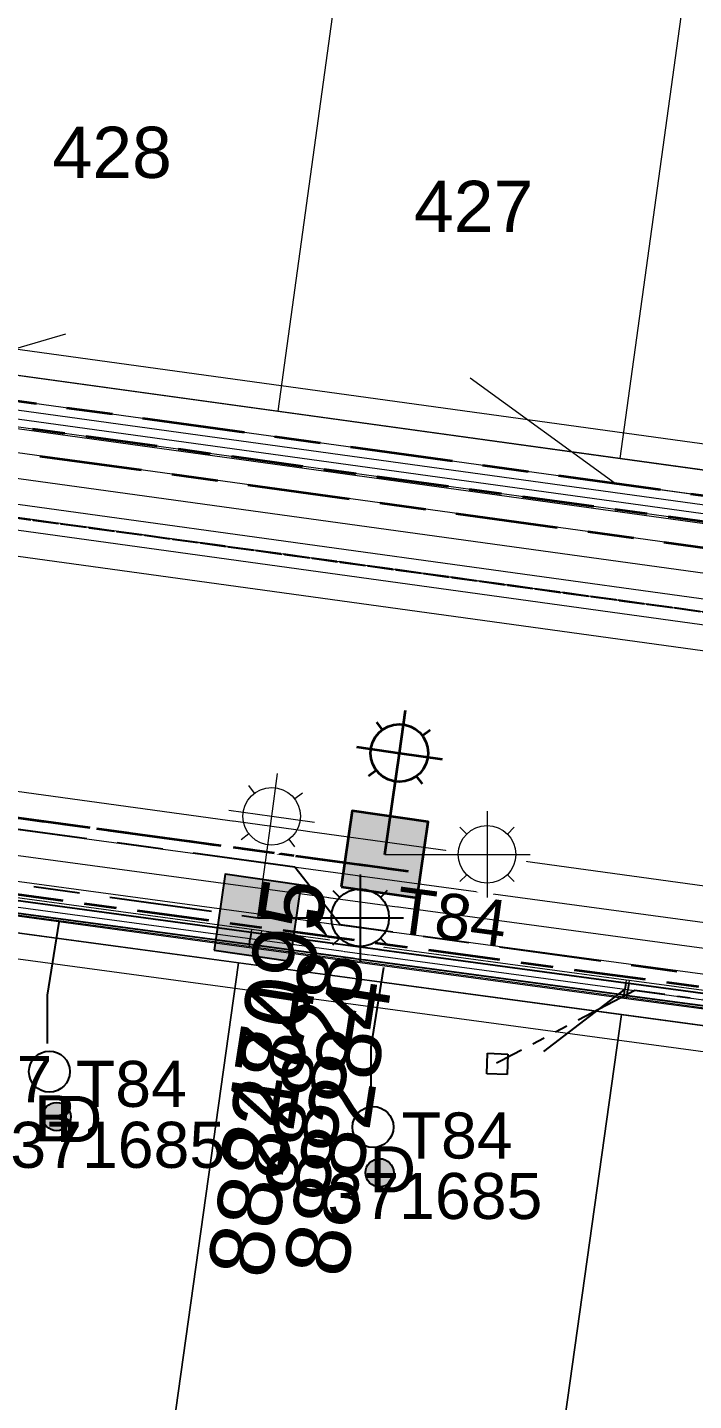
# Model space of a CAD drawing. Header units: metres. Extents: x 0 to 309348, y 0 to 6272736.
# Drawn here: x 308931.8 to 308957.8, y 6271784.6 to 6271838.2 of the extents above; entities that cross this region are included whole.
import ezdxf
from ezdxf.enums import TextEntityAlignment as Align

# ---------------------------------------------------------------- set-up
doc = ezdxf.new("R2010")
doc.units = ezdxf.units.M
for name, pattern in [('Cable Exist OH', [1, 1, 0]), ('Cable Exist UG', [8.2, 4, -1.2, 1.8, -1.2]), ('PHANTOMX2', [5, 2.5, -0.5, 0.5, -0.5, 0.5, -0.5])]:
    doc.linetypes.add(name, pattern=pattern)
doc.layers.get('0').update_dxf_attribs({"color": 6})
for name, color, linetype, lineweight in [('_User Miscellaneous1', 30, 'Continuous', 13), ('_User_HV_Exist', 1, 'Continuous', 35), ('_User_LV_Exist', 5, 'Continuous', 35), ('_User_SL_Exist', 4, 'Continuous', 35), ('Cadastre Developer_SP_NEW', 92, 'Continuous', 15), ('Cadastre Land Parcels_SP_EXT', 118, 'Continuous', 15), ('Cadastre Roads_SP_NEW', 214, 'Continuous', 15), ('Mains_LV_EXT', 163, 'Continuous', 25), ('Mains_LV_SL_EXT', 135, 'Continuous', 25), ('Mains_SL_EXT', 131, 'Continuous', 25)]:
    doc.layers.add(name, color=color, linetype=linetype, lineweight=lineweight)
doc.layers.add('_User Miscellaneous10', color=252, linetype='Continuous', lineweight=13, plot=False, transparency=0.85)
for name, color, linetype in [('Duct_SP_EXT', 30, 'Continuous'), ('Equip_SP_SL_EXT', 7, 'Continuous'), ('Services_SP_EXT', 42, 'PHANTOMX2'), ('SupportsUG_SP_LV_SL_EXT', 7, 'Continuous'), ('Trench_SP_EXT', 7, 'Continuous')]:
    doc.layers.add(name, color=color, linetype=linetype)
doc.styles.add('ARIAL', font='arial.ttf', dxfattribs={"height": 2})
doc.styles.add('COLUMN_LABEL', font='arial.ttf', dxfattribs={"height": 2})
doc.styles.add('iecARIAL', font='arial.ttf', dxfattribs={"height": 2})
doc.styles.add('POLE_LABEL', font='arial.ttf', dxfattribs={"height": 2})
doc.styles.add('SL_LABEL', font='arial.ttf', dxfattribs={"height": 2})
doc.styles.get("Standard").update_dxf_attribs({"font": 'arial.ttf'})
doc.linetypes.add('IE Trench HV', pattern='A,5,-0.2,["/",Standard,S=2,R=0,X=0.5,Y=-1],-2', length=7.2)

# ---------------------------------------------------------------- blocks, each defined once
blk = doc.blocks.new('COLUMN_EXT')
blk.add_hatch(color=256).paths.add_polyline_path([(1.5, -1.5), (1.5, 1.5), (-1.5, 1.5), (-1.5, -1.5)])
blk.add_lwpolyline([(1.5, 1.5), (-1.5, 1.5), (-1.5, -1.5), (1.5, -1.5)], close=True)
at = {"flags": 1}
blk.add_attdef('Z', (-1.813, 2.351), '', height=0.2, rotation=180, dxfattribs=at)
at = {"flags": 9}
for tag, p in [('STREETNAME', (-1.813, 1.6)), ('SUBURB', (-1.813, 1.8)), ('NOTES', (-1.813, 2)), ('LOCATION', (-1.813, 1.4)), ('LEGEND', (-1.813, 1.2)), ('USAGE', (-1.813, 1)), ('COLUMN_TYPE', (-1.813, 0.4)), ('OWNED_BY', (-1.813, 0.6)), ('STATE', (-1.813, 0.8))]:
    blk.add_attdef(tag, text='', height=0.2, rotation=180, dxfattribs=at).set_placement(p, align=Align.MIDDLE_LEFT)
for tag, style, p in [('STRUCTURE_PLANT_NUMBER', 'POLE_LABEL', (-1.813, -0.031)), ('STREET_CODE', 'COLUMN_LABEL', (-1.813, 0.2))]:
    blk.add_attdef(tag, text='', height=0.2, rotation=180, dxfattribs=dict(at, style=style)).set_placement(p, align=Align.MIDDLE_LEFT)
at = {"style": 'COLUMN_LABEL', "width": 0.9, "flags": 8}
blk.add_attdef('ASSET_NUM', text='', height=2, rotation=270, dxfattribs=at).set_placement((2, -4), align=Align.MIDDLE_LEFT)
blk = doc.blocks.new('DUCT_EXT')
blk.add_circle((0, 0.8), 0.8)
at = {"flags": 1}
blk.add_attdef('Z', (0, 0), '', height=0.2, dxfattribs=at)
at = {"flags": 9}
for tag, p in [('DUCT_CODE', (0, 0)), ('XSECT_TYPE', (0, -0.2)), ('STATE', (0, -0.6)), ('FB_REFERENCE', (0, -0.4)), ('NOTES', (0, -0.8))]:
    blk.add_attdef(tag, text='', height=0.2, dxfattribs=at).set_placement(p, align=Align.MIDDLE_LEFT)
blk = doc.blocks.new('SL_LANTERN_EXT')
at = {"flags": 9}
for tag, p in [('LRATECODE', (-7.4, 0)), ('LOUTREACHVOCAB', (-7.2, 0)), ('LOUTREACH', (-7, 0)), ('LANTNUMBER', (-6.6, 0)), ('LNEW', (-6.4, 0)), ('LMASTVOCAB', (-6.2, 0)), ('LMAST', (-6, 0)), ('LLAMPVOCAB', (-5.8, 0)), ('LLAMP', (-5.6, 0)), ('LEXIST', (-5.4, 0)), ('LCHARGE3PERCENT', (-5.2, 0)), ('LCHARGE3', (-5, 0)), ('LCHARGE2PERCENT', (-4.8, 0)), ('LCHARGE2', (-4.6, 0)), ('LCHARGE1PERCENT', (-4.4, 0)), ('LCHARGE1', (-4.2, 0)), ('LCATEGORY', (-4, 0)), ('LBRACKETVOCAB', (-3.8, 0)), ('LBRACKET', (-3.6, 0)), ('LKINGHEIGHT', (-3.4, 0)), ('CREPLACE', (-3.2, 0)), ('CREMOVE', (-3, 0)), ('CNUMBER', (-2.8, 0)), ('CNEW', (-2.6, 0)), ('CEXIST', (-2.4, 0)), ('USAGE', (-2.2, 0)), ('STATE', (-2, 0)), ('OWNED_BY', (-1.8, 0)), ('ORIENTATION', (-1.6, 0)), ('OPERATING_VOLTAGE', (-1.4, 0)), ('NO_PHASES', (-1.2, 0)), ('LANTERN_TYPE', (-1, 0)), ('LANTERN_PURPOSE', (-0.8, 0)), ('CONTROL_TYPE', (-0.6, 0)), ('CONSTRUCTED_VOLTAGE', (-0.4, 0))]:
    blk.add_attdef(tag, text='', height=0.001, rotation=270, dxfattribs=at).set_placement(p, align=Align.MIDDLE_LEFT)
at = {"style": 'SL_LABEL', "flags": 9}
blk.add_attdef('STREET_CODE', text='', height=0.001, rotation=270, dxfattribs=at).set_placement((0.001, 0), align=Align.MIDDLE_LEFT)
at = {"flags": 1}
blk.add_attdef('Z', (0, 0), '', height=0.001, rotation=270, dxfattribs=at)
at = {"width": 0.9}
blk.add_attdef('LNUMBER', text='', height=1, dxfattribs=at).set_placement((7, -1), align=Align.MIDDLE_LEFT)
at = {"flags": 9}
for tag, p in [('LREMOVE', (0, -7.6)), ('LREPLACE', (0, -7.8)), ('LTYPE', (0, -8)), ('LTYPEVOCAB', (0, -8.2)), ('LEGEND', (0, -8.4)), ('SUBURB', (0, -8.6)), ('STREETNAME', (0, -8.8)), ('LOCATION', (0, -9)), ('NOTES', (0, -9.2)), ('MAINTAINED_BY', (0, -9.863))]:
    blk.add_attdef(tag, text='', height=0.001, dxfattribs=at).set_placement(p, align=Align.MIDDLE_LEFT)
blk.add_attdef('OPERATED_BY', (0, -9.607), '', height=0.001, dxfattribs=at)
blk.add_wipeout([(5.688, 0), (5.061, -1.061), (4, -1.688), (2.939, -1.061), (2.313, 0), (2.939, 1.061), (4, 1.687), (5.061, 1.061)])
for p, q in [((4, 1.687), (4, 0)), ((2.939, 1.061), (3.205, 0.795)), ((5.061, 1.061), (4.795, 0.795)), ((0, 0), (4, 0)), ((4, 0), (5.688, 0)), ((4, 0), (4, -1.688)), ((2.939, -1.061), (3.205, -0.795)), ((5.061, -1.061), (4.795, -0.795))]:
    blk.add_line(p, q)
blk.add_circle((4, 0), 1.125)
blk = doc.blocks.new('CCP_EXT')
at = {"flags": 9}
for tag, p in [('OWNED_BY', (0, -1)), ('USAGE', (0, -1.2)), ('LEGEND', (0, -1.4)), ('LIFE_SUPPORT', (0, -1.6)), ('STATE', (0, -1.8)), ('NOTES', (0, -2))]:
    blk.add_attdef(tag, text='', height=0.2, dxfattribs=at).set_placement(p, align=Align.MIDDLE_LEFT)
blk.add_wipeout([(0, 0.566), (0.566, 0), (0, -0.566), (-0.566, 0)])
blk.add_lwpolyline([(-0.566, 0), (0, 0.566), (0.566, 0), (0, -0.566), (-0.566, 0)])
at = {"flags": 1}
blk.add_attdef('Z', (0, 0), '', height=0.2, dxfattribs=at)
at = {"flags": 9}
for tag, p in [('CCP_TYPE', (0, 0)), ('OPERATING_VOLTAGE', (0, -0.6)), ('CONSTRUCTED_VOLTAGE', (0, -0.2)), ('NO_PHASES', (0, -0.4)), ('ORIENTATION', (0, -0.8))]:
    blk.add_attdef(tag, text='', height=0.2, dxfattribs=at).set_placement(p, align=Align.MIDDLE_LEFT)
blk = doc.blocks.new('CABLE_LARGE_EXT')
h = blk.add_hatch(color=256)
edge = h.paths.add_edge_path()
edge.add_arc((0, 0.55), 0.55, 0, 360)
blk.add_circle((0, 0.55), 0.55)
at = {"flags": 1}
blk.add_attdef('Z', (0, 0), '', height=0.2, dxfattribs=at)
at = {"flags": 9}
for tag, p in [('COND_CODE', (0, 0)), ('XSECT_SIZE', (0, -0.6)), ('STATE', (0, -0.4)), ('FB_REFERENCE', (0, -0.2)), ('NOTES', (0, -0.8))]:
    blk.add_attdef(tag, text='', height=0.2, dxfattribs=at).set_placement(p, align=Align.MIDDLE_LEFT)
blk = doc.blocks.new('*U441')
at = {"width": 0.9}
blk.add_attdef('LNUMBER', text='', height=1, rotation=82.1472, dxfattribs=at).set_placement((1.947, 6.798), align=Align.MIDDLE_LEFT)
at = {"flags": 9}
for tag, p in [('LRATECODE', (-7.4, 0)), ('LOUTREACHVOCAB', (-7.2, 0)), ('LOUTREACH', (-7, 0)), ('LANTNUMBER', (-6.6, 0)), ('LNEW', (-6.4, 0)), ('LMASTVOCAB', (-6.2, 0)), ('LMAST', (-6, 0)), ('LLAMPVOCAB', (-5.8, 0)), ('LLAMP', (-5.6, 0)), ('LEXIST', (-5.4, 0)), ('LCHARGE3PERCENT', (-5.2, 0)), ('LCHARGE3', (-5, 0)), ('LCHARGE2PERCENT', (-4.8, 0)), ('LCHARGE2', (-4.6, 0)), ('LCHARGE1PERCENT', (-4.4, 0)), ('LCHARGE1', (-4.2, 0)), ('LCATEGORY', (-4, 0)), ('LBRACKETVOCAB', (-3.8, 0)), ('LBRACKET', (-3.6, 0)), ('LKINGHEIGHT', (-3.4, 0)), ('CREPLACE', (-3.2, 0)), ('CREMOVE', (-3, 0)), ('CNUMBER', (-2.8, 0)), ('CNEW', (-2.6, 0)), ('CEXIST', (-2.4, 0)), ('USAGE', (-2.2, 0)), ('STATE', (-2, 0)), ('OWNED_BY', (-1.8, 0)), ('ORIENTATION', (-1.6, 0)), ('OPERATING_VOLTAGE', (-1.4, 0)), ('NO_PHASES', (-1.2, 0)), ('LANTERN_TYPE', (-1, 0)), ('LANTERN_PURPOSE', (-0.8, 0)), ('CONTROL_TYPE', (-0.6, 0)), ('CONSTRUCTED_VOLTAGE', (-0.4, 0))]:
    blk.add_attdef(tag, text='', height=0.001, rotation=270, dxfattribs=at).set_placement(p, align=Align.MIDDLE_LEFT)
at = {"style": 'SL_LABEL', "flags": 9}
blk.add_attdef('STREET_CODE', text='', height=0.001, rotation=270, dxfattribs=at).set_placement((0.001, 0), align=Align.MIDDLE_LEFT)
at = {"flags": 1}
blk.add_attdef('Z', (0, 0), '', height=0.001, rotation=270, dxfattribs=at)
at = {"flags": 9}
for tag, p in [('LREMOVE', (0, -7.6)), ('LREPLACE', (0, -7.8)), ('LTYPE', (0, -8)), ('LTYPEVOCAB', (0, -8.2)), ('LEGEND', (0, -8.4)), ('SUBURB', (0, -8.6)), ('STREETNAME', (0, -8.8)), ('LOCATION', (0, -9)), ('NOTES', (0, -9.2)), ('MAINTAINED_BY', (0, -9.863))]:
    blk.add_attdef(tag, text='', height=0.001, dxfattribs=at).set_placement(p, align=Align.MIDDLE_LEFT)
blk.add_attdef('OPERATED_BY', (0, -9.607), '', height=0.001, dxfattribs=at)
blk.add_wipeout([(0.777, 5.634), (1.742, 4.868), (2.218, 3.732), (1.452, 2.767), (0.316, 2.291), (-0.649, 3.057), (-1.125, 4.193), (-0.359, 5.158)])
for p, q in [((0.547, 3.962), (0.777, 5.634)), ((-0.359, 5.158), (-0.133, 4.859)), ((1.742, 4.868), (1.443, 4.642)), ((-1.125, 4.193), (0.547, 3.962)), ((0, 0), (0.547, 3.962)), ((0.547, 3.962), (2.218, 3.732)), ((-0.649, 3.057), (-0.35, 3.283)), ((1.452, 2.767), (1.226, 3.066))]:
    blk.add_line(p, q)
blk.add_circle((0.547, 3.962), 1.125)
blk = doc.blocks.new('*U438')
at = {"width": 0.9}
blk.add_attdef('LNUMBER', text='', height=1, rotation=81.7299, dxfattribs=at).set_placement((6.954, 9.256), align=Align.MIDDLE_LEFT)
at = {"flags": 9}
for tag, p in [('LRATECODE', (-7.4, 0)), ('LOUTREACHVOCAB', (-7.2, 0)), ('LOUTREACH', (-7, 0)), ('LANTNUMBER', (-6.6, 0)), ('LNEW', (-6.4, 0)), ('LMASTVOCAB', (-6.2, 0)), ('LMAST', (-6, 0)), ('LLAMPVOCAB', (-5.8, 0)), ('LLAMP', (-5.6, 0)), ('LEXIST', (-5.4, 0)), ('LCHARGE3PERCENT', (-5.2, 0)), ('LCHARGE3', (-5, 0)), ('LCHARGE2PERCENT', (-4.8, 0)), ('LCHARGE2', (-4.6, 0)), ('LCHARGE1PERCENT', (-4.4, 0)), ('LCHARGE1', (-4.2, 0)), ('LCATEGORY', (-4, 0)), ('LBRACKETVOCAB', (-3.8, 0)), ('LBRACKET', (-3.6, 0)), ('LKINGHEIGHT', (-3.4, 0)), ('CREPLACE', (-3.2, 0)), ('CREMOVE', (-3, 0)), ('CNUMBER', (-2.8, 0)), ('CNEW', (-2.6, 0)), ('CEXIST', (-2.4, 0)), ('USAGE', (-2.2, 0)), ('STATE', (-2, 0)), ('OWNED_BY', (-1.8, 0)), ('ORIENTATION', (-1.6, 0)), ('OPERATING_VOLTAGE', (-1.4, 0)), ('NO_PHASES', (-1.2, 0)), ('LANTERN_TYPE', (-1, 0)), ('LANTERN_PURPOSE', (-0.8, 0)), ('CONTROL_TYPE', (-0.6, 0)), ('CONSTRUCTED_VOLTAGE', (-0.4, 0))]:
    blk.add_attdef(tag, text='', height=0.001, rotation=270, dxfattribs=at).set_placement(p, align=Align.MIDDLE_LEFT)
at = {"style": 'SL_LABEL', "flags": 9}
blk.add_attdef('STREET_CODE', text='', height=0.001, rotation=270, dxfattribs=at).set_placement((0.001, 0), align=Align.MIDDLE_LEFT)
at = {"flags": 1}
blk.add_attdef('Z', (0, 0), '', height=0.001, rotation=270, dxfattribs=at)
at = {"flags": 9}
for tag, p in [('LREMOVE', (0, -7.6)), ('LREPLACE', (0, -7.8)), ('LTYPE', (0, -8)), ('LTYPEVOCAB', (0, -8.2)), ('LEGEND', (0, -8.4)), ('SUBURB', (0, -8.6)), ('STREETNAME', (0, -8.8)), ('LOCATION', (0, -9)), ('NOTES', (0, -9.2)), ('MAINTAINED_BY', (0, -9.863))]:
    blk.add_attdef(tag, text='', height=0.001, dxfattribs=at).set_placement(p, align=Align.MIDDLE_LEFT)
blk.add_attdef('OPERATED_BY', (0, -9.607), '', height=0.001, dxfattribs=at)
blk.add_wipeout([(5.776, 8.101), (6.735, 7.328), (7.203, 6.188), (6.43, 5.229), (5.29, 4.761), (4.331, 5.534), (3.863, 6.674), (4.636, 7.633)])
for p, q in [((5.533, 6.431), (5.776, 8.101)), ((4.636, 7.633), (4.86, 7.332)), ((6.735, 7.328), (6.435, 7.104)), ((3.863, 6.674), (5.533, 6.431)), ((4.958, 2.472), (5.533, 6.431)), ((5.533, 6.431), (7.203, 6.188)), ((4.331, 5.534), (4.631, 5.758)), ((6.43, 5.229), (6.206, 5.529))]:
    blk.add_line(p, q)
blk.add_circle((5.533, 6.431), 1.125)

msp = doc.modelspace()

# ---------------------------------------------------------------- linework, layer by layer
at = {"layer": '_User Miscellaneous1', "ltscale": 0.75}
for p, q in [((308927.7327, 6271823.78432), (308994.51721, 6271814.57326)), ((308927.63432, 6271823.07107), (308994.41884, 6271813.86001))]:
    msp.add_line(p, q, dxfattribs=at)
at = {"layer": '_User Miscellaneous1'}
for p, q in [((308940.97284, 6271802.93707), (308925.82625, 6271804.98462)), ((308940.87639, 6271802.22356), (308925.7298, 6271804.27111)), ((308940.58441, 6271802.98997), (308940.53618, 6271802.63322)), ((308955.21948, 6271801.01161), (308940.58441, 6271802.98997)), ((308940.97284, 6271802.93707), (308940.92461, 6271802.58032)), ((308940.48795, 6271802.27646), (308940.53618, 6271802.63322)), ((308955.12303, 6271800.2981), (308940.48795, 6271802.27646)), ((308940.87639, 6271802.22356), (308940.92461, 6271802.58032)), ((308955.12296, 6271800.29811), (308955.17126, 6271800.65486)), ((308955.12303, 6271800.2981), (308955.17126, 6271800.65486)), ((308955.21948, 6271801.01161), (308955.17126, 6271800.65486)), ((308955.21956, 6271801.0116), (308955.17126, 6271800.65486)), ((308955.33243, 6271800.99632), (308955.21956, 6271801.0116)), ((308955.23591, 6271800.28282), (308955.28417, 6271800.63957)), ((308955.33243, 6271800.99632), (308955.28417, 6271800.63957)), ((308970.19044, 6271798.98817), (308955.33243, 6271800.99632)), ((308955.23591, 6271800.28282), (308955.12296, 6271800.29811)), ((308970.09401, 6271798.27466), (308955.23591, 6271800.28282))]:
    msp.add_line(p, q, dxfattribs=at)
at = {"layer": '_User Miscellaneous10', "flags": 128}
for points in [[(309007.34081, 6271887.58005), (309014.70206, 6271878.3834), (309008.6742, 6271815.29183), (308999.64815, 6271808.15201), (308925.79145, 6271818.33848), (308910.13962, 6271820.49722), (308877.44908, 6271825.00597), (308859.89455, 6271827.42712, -0.2011445), (308827.44401, 6271846.24814), (308806.92041, 6271873.34833), (308808.48753, 6271884.69648), (308853.7991, 6271919.01199, 0.09914227), (308867.62932, 6271933.75409), (308877.18162, 6271949.17371), (308888.33378, 6271951.79398), (308915.78888, 6271934.78582), (308942.0078, 6271918.54345), (308972.61128, 6271899.58489), (308977.31649, 6271896.67006, 0.1309554)], [(309006.84612, 6271886.59782), (309013.66803, 6271878.07498), (309007.7193, 6271815.81152), (308999.36226, 6271809.20091), (308925.92808, 6271819.32911), (308910.27624, 6271821.48784), (308877.58571, 6271825.99659), (308860.02696, 6271828.41833, -0.20116757), (308828.24117, 6271846.85191), (308807.96767, 6271873.62186), (308809.42146, 6271884.14937), (308854.39152, 6271918.20623, 0.09907633), (308868.47909, 6271933.22694), (308877.81358, 6271948.29496), (308888.15927, 6271950.72575), (308915.26225, 6271933.93572), (308941.48117, 6271917.69336), (308972.08465, 6271898.7348), (308976.78986, 6271895.81997, 0.12906065)], [(309005.84851, 6271884.64365), (309011.59999, 6271877.45813), (309005.80949, 6271816.85089), (308998.7905, 6271811.2987), (308926.20133, 6271821.31035), (308910.5495, 6271823.46908), (308877.85896, 6271827.97783), (308860.29164, 6271830.40075, -0.20121598), (308829.83548, 6271848.05946), (308810.06219, 6271874.1689), (308811.28933, 6271883.05514), (308855.57668, 6271916.59497, 0.09894993), (308870.17865, 6271932.17266), (308879.07751, 6271946.53747), (308887.81026, 6271948.58929), (308914.209, 6271932.23553), (308940.42792, 6271915.99316), (308971.0314, 6271897.0346), (308975.73661, 6271894.11977, 0.12541703)], [(309005.34573, 6271883.67152), (309010.56597, 6271877.14971), (309004.85459, 6271817.37058), (308998.50461, 6271812.3476), (308926.33796, 6271822.30097), (308910.68613, 6271824.45971), (308877.99559, 6271828.96845), (308860.42391, 6271831.39198, -0.20124139), (308830.63263, 6271848.66324), (308811.10946, 6271874.44243), (308812.22327, 6271882.50802), (308856.16941, 6271915.78945, 0.09888932), (308871.02843, 6271931.64553), (308879.70947, 6271945.65872), (308887.63576, 6271947.52105), (308913.68237, 6271931.38543), (308939.90129, 6271915.14307), (308970.50477, 6271896.18451), (308975.20998, 6271893.26968, 0.12366407)], [(309004.8404, 6271882.70259), (309009.53195, 6271876.84128), (309003.89969, 6271817.89027), (308998.21873, 6271813.39649), (308926.47459, 6271823.2916), (308910.82276, 6271825.45033), (308878.13222, 6271829.95908), (308860.55614, 6271832.38321, -0.20126768), (308831.42979, 6271849.26701), (308812.15672, 6271874.71595), (308813.15721, 6271881.9609), (308856.76224, 6271914.98401, 0.09883032), (308871.87822, 6271931.11841), (308880.34143, 6271944.77997), (308887.46125, 6271946.45282), (308913.15574, 6271930.53533), (308939.37466, 6271914.29297), (308969.97814, 6271895.33441), (308974.68336, 6271892.41958, 0.12195448)], [(309004.3326, 6271881.73674), (309008.49793, 6271876.53286), (309002.94479, 6271818.40995), (308997.93285, 6271814.44539), (308926.61122, 6271824.28222), (308910.95939, 6271826.44095), (308878.26885, 6271830.9497), (308860.68831, 6271833.37444, -0.20129489), (308832.22694, 6271849.87079), (308813.20398, 6271874.98947), (308814.09114, 6271881.41379), (308857.35517, 6271914.17864, 0.09877287), (308872.72801, 6271930.59128), (308880.97339, 6271943.90122), (308887.28675, 6271945.38459), (308912.62912, 6271929.68524), (308938.84804, 6271913.44287), (308969.45152, 6271894.48431), (308974.15673, 6271891.56948, 0.12028649)], [(309003.30947, 6271879.81445), (309006.42989, 6271875.91601), (309001.03498, 6271819.44932), (308997.36108, 6271816.54318), (308941.74381, 6271824.21403), (308895.38269, 6271830.60826), (308860.95249, 6271835.35694, -0.20135235), (308833.82125, 6271851.07834), (308826.50591, 6271860.73781), (308823.86289, 6271864.22777), (308815.2985, 6271875.53652), (308815.95902, 6271880.31956), (308847.43665, 6271904.1583), (308858.54249, 6271912.56901, 0.0511265), (308867.87381, 6271920.86565, 0.04631527), (308874.4279, 6271929.53754), (308882.23731, 6271942.14373), (308886.93774, 6271943.24812), (308925.83274, 6271919.15305), (308955.64681, 6271900.68352), (308968.38663, 6271892.79133, 0.02803875), (308979.29063, 6271886.46287, 0.04622277), (308991.17237, 6271881.99673, 0.04440366)]]:
    msp.add_lwpolyline(points, format="xyb", close=True, dxfattribs=at)
at = {"layer": '_User Miscellaneous10', "color": 3, "flags": 128}
msp.add_lwpolyline([(309006.34866, 6271885.61905), (309012.63401, 6271877.76655), (309006.7644, 6271816.33121), (308999.07638, 6271810.2498), (308926.06471, 6271820.31973), (308910.41287, 6271822.47846), (308877.72234, 6271826.98721), (308860.15932, 6271829.40954, -0.20119139), (308829.03832, 6271847.45569), (308809.01493, 6271873.89538), (308810.3554, 6271883.60225), (308854.98405, 6271917.40056, 0.09901225), (308869.32887, 6271932.6998), (308878.44555, 6271947.41622), (308887.98477, 6271949.65752), (308914.73562, 6271933.08562), (308940.95454, 6271916.84326), (308971.55802, 6271897.8847), (308976.26324, 6271894.96987, 0.12721522)], format="xyb", close=True, dxfattribs=at)
at = {"layer": '_User Miscellaneous10', "color": 4, "flags": 128}
msp.add_lwpolyline([(309004.68832, 6271882.41251), (309009.22174, 6271876.74875), (309003.61322, 6271818.04617), (308998.13296, 6271813.71116), (308926.51558, 6271823.58878), (308910.86375, 6271825.74752), (308878.17321, 6271830.25626), (308860.59579, 6271832.68058, -0.20127574), (308831.66893, 6271849.44815), (308812.4709, 6271874.79801), (308813.43739, 6271881.79677), (308856.94011, 6271914.74239, 0.09881292), (308872.13316, 6271930.96027), (308880.53102, 6271944.51635), (308887.4089, 6271946.13235), (308912.99776, 6271930.2803), (308939.21668, 6271914.03794), (308969.82016, 6271895.07938), (308974.52537, 6271892.16455, 0.12144979)], format="xyb", close=True, dxfattribs=at)
at = {"layer": '_User Miscellaneous10', "flags": 128}
msp.add_lwpolyline([(309003.82238, 6271880.77392), (309007.46391, 6271876.22443), (309001.98989, 6271818.92964), (308997.64696, 6271815.49429), (308926.74785, 6271825.27284), (308911.09602, 6271827.43157), (308878.40548, 6271831.94032), (308860.82043, 6271834.36569, -0.20132308), (308833.0241, 6271850.47456), (308814.25124, 6271875.263), (308815.02508, 6271880.86667), (308857.94819, 6271913.37334, 0.09871689), (308873.5778, 6271930.06416), (308881.60535, 6271943.02247), (308887.11224, 6271944.31635), (308912.10249, 6271928.83514), (308938.32141, 6271912.59278), (308968.92489, 6271893.63422), (308973.6301, 6271890.71938, 0.11865842), (309003.82238, 6271880.77392)], format="xyb", dxfattribs=at)
at = {"layer": '_User Miscellaneous10', "linetype": 'IE Trench HV', "ltscale": 0.7, "flags": 128}
msp.add_lwpolyline([(308968.08123, 6271819.57205), (308911.09602, 6271827.43157)], dxfattribs=at)
at = {"layer": '_User Miscellaneous10', "flags": 128}
for points in [[(308913.43594, 6271826.09938), (308926.61122, 6271824.28222), (308933.33064, 6271826.24419)], [(308965.46804, 6271818.923), (308954.78749, 6271820.39609), (308949.13119, 6271824.51995)]]:
    msp.add_lwpolyline(points, dxfattribs=at)
at = {"layer": '_User_HV_Exist', "color": 1, "linetype": 'Cable Exist UG', "flags": 128}
msp.add_lwpolyline([(308981.63783, 6271920.81351), (308996.08947, 6271911.86086), (309005.56875, 6271927.1626), (309014.79802, 6271921.44516), (309014.35783, 6271916.83782), (309014.35783, 6271916.83782, 0.06734131), (309014.35783, 6271916.83782), (309012.80328, 6271900.56684), (309006.56538, 6271895.41695), (309005.34573, 6271883.67152), (309010.56597, 6271877.14971), (309008.49511, 6271855.47464), (309007.48248, 6271844.87576), (309004.85459, 6271817.37058), (309000.67797, 6271814.06678), (308929.5248, 6271823.88037), (308903.57812, 6271827.45899), (308860.69717, 6271833.37322, -0.20134645), (308832.22701, 6271849.8707), (308813.20398, 6271874.98947), (308812.22327, 6271882.50802), (308808.50961, 6271889.47996), (308834.81204, 6271909.39939), (308829.74033, 6271916.09629), (308841.69816, 6271925.15223), (308829.01984, 6271941.8932, 0.0922598), (308829.01984, 6271941.8932), (308829.01984, 6271941.8932), (308829.01984, 6271941.8932), (308829.01984, 6271941.8932), (308829.01984, 6271941.8932)], format="xyb", dxfattribs=at)
at = {"layer": '_User_LV_Exist', "linetype": 'Cable Exist UG', "ltscale": 0.7, "flags": 128}
msp.add_lwpolyline([(308965.33141, 6271817.93238), (308913.29931, 6271825.10876)], dxfattribs=at)
at = {"layer": 'Cadastre Developer_SP_NEW', "ltscale": 15, "transparency": 33554687}
for p, q in [((308954.98059, 6271821.37892), (308959.90858, 6271857.10918)), ((308945.70605, 6271852.94208), (308941.60718, 6271823.22341)), ((308941.60718, 6271823.22341), (308954.98059, 6271821.37892)), ((308954.98059, 6271821.37892), (308968.0568, 6271819.57542))]:
    msp.add_line(p, q, dxfattribs=at)
at = {"layer": 'Cadastre Developer_SP_NEW', "transparency": 33554687}
msp.add_line((308926.74785, 6271825.27284), (308941.60718, 6271823.22341), dxfattribs=at)
at = {"layer": 'Cadastre Land Parcels_SP_EXT', "linetype": 'Continuous'}
for points in [[(308940.07804, 6271801.68556), (308925.18702, 6271803.69866), (308920.48542, 6271770.17864), (308935.37565, 6271768.16554), (308940.07804, 6271801.68556)], [(308955.03735, 6271799.66389), (308940.07804, 6271801.68556), (308935.37565, 6271768.16554), (308950.33496, 6271766.1429), (308955.03735, 6271799.66389)], [(308966.9694, 6271777.38543), (308969.81416, 6271797.66643), (308955.03735, 6271799.66389), (308950.33496, 6271766.1429), (308964.867, 6271762.40908), (308966.9694, 6271777.38543)]]:
    msp.add_lwpolyline(points, close=True, dxfattribs=at)
at = {"layer": 'Cadastre Roads_SP_NEW', "color": 4, "linetype": 'Continuous', "ltscale": 2, "transparency": 33554495}
msp.add_line((308999.28789, 6271809.7159), (308859.68571, 6271828.97013), dxfattribs=at)
at = {"layer": 'Duct_SP_EXT'}
for p, q in [((308955.13906, 6271800.41703), (308955.17126, 6271800.65486)), ((308955.13911, 6271800.41702), (308955.17126, 6271800.65486)), ((308955.20346, 6271800.89269), (308955.17126, 6271800.65486)), ((308955.20341, 6271800.89269), (308955.17126, 6271800.65486)), ((308955.31634, 6271800.8774), (308955.20346, 6271800.89269)), ((308955.252, 6271800.40173), (308955.28417, 6271800.63957)), ((308955.31634, 6271800.8774), (308955.28417, 6271800.63957)), ((308970.17437, 6271798.86925), (308955.31634, 6271800.8774)), ((308955.252, 6271800.40173), (308955.13906, 6271800.41703)), ((308970.11008, 6271798.39358), (308955.252, 6271800.40173))]:
    msp.add_line(p, q, dxfattribs=at)
for points in [[(308932.62349, 6271798.54113), (308932.62088, 6271800.42192), (308933.07066, 6271803.27618)], [(308945.25807, 6271796.52836), (308945.25546, 6271798.40914), (308945.75345, 6271801.50453)]]:
    msp.add_lwpolyline(points, dxfattribs=at)
at = {"layer": 'Mains_LV_EXT', "linetype": 'Cable Exist OH'}
msp.add_lwpolyline([(309001.67402, 6271809.43599), (308916.80199, 6271821.067)], dxfattribs=at)
at = {"layer": 'Mains_SL_EXT', "linetype": 'Cable Exist OH'}
msp.add_lwpolyline([(308840.57701, 6271831.51299), (308916.80199, 6271821.067), (309001.67402, 6271809.43599)], dxfattribs=at)
at = {"layer": 'Trench_SP_EXT', "linetype": 'Cable Exist UG'}
msp.add_lwpolyline([(308955.17131, 6271800.65483), (308951.69049, 6271797.99449)], dxfattribs=at)

# ---------------------------------------------------------------- block references
at = {"layer": 'Duct_SP_EXT', "rotation": 90.08043177349576}
for name, p in [('DUCT_EXT', (308933.49279, 6271797.43662)), ('CABLE_LARGE_EXT', (308933.52363, 6271795.68082)), ('DUCT_EXT', (308946.13001, 6271795.27387))]:
    msp.add_blockref(name, p, dxfattribs=at)
at = {"layer": 'SupportsUG_SP_LV_SL_EXT'}
ref = msp.add_blockref('COLUMN_EXT', (308940.82827, 6271803.44732), dxfattribs=dict(at, rotation=171.7298850481298))
ref.add_attrib('ASSET_NUM', '888284', dxfattribs={"layer": '0', "height": 2.5, "rotation": 81.212822, "style": 'COLUMN_LABEL'}).set_placement((308942.82827, 6271804.19732), align=Align.TOP_RIGHT)

# ---------------------------------------------------------------- texts
at = {"layer": '_User Miscellaneous10', "style": 'ARIAL'}
for s, p in [('428', (308935.1429, 6271833.33396)), ('427', (308949.25966, 6271831.22262))]:
    msp.add_text(s, height=2, dxfattribs=at).set_placement(p, align=Align.MIDDLE_CENTER)
at = {"layer": 'Duct_SP_EXT'}
for s, p in [('R7', (308929.59296, 6271796.24312)), ('T84', (308933.72678, 6271796.05818)), ('B', (308932.0988, 6271794.71521)), ('D', (308932.94108, 6271794.68805)), ('371685', (308931.16633, 6271793.67826)), ('D', (308945.19464, 6271792.71881)), ('371685', (308943.55413, 6271791.68101))]:
    msp.add_text(s, height=1.8, dxfattribs=at).set_placement(p)

# ---------------------------------------------------------------- next in the draw order: block references
at = {"layer": 'Equip_SP_SL_EXT'}
ref = msp.add_blockref('SL_LANTERN_EXT', (308940.82827, 6271803.44732), dxfattribs=at)
ref.add_attrib('ASSET_NUM', '247095', dxfattribs={"layer": '0', "height": 2.5, "rotation": 81.212822, "style": 'iecARIAL'}).set_placement((308942.32827, 6271804.94732), align=Align.MIDDLE_RIGHT)
at = {"layer": 'Services_SP_EXT', "rotation": 132.9320221557855}
msp.add_blockref('CCP_EXT', (308950.1865, 6271797.73778), dxfattribs=at)

# ---------------------------------------------------------------- next in the draw order: linework, layer by layer
at = {"layer": '_User Miscellaneous10', "flags": 128}
for points in [[(308833.98741, 6271820.10669), (308889.60594, 6271812.54848), (308997.6292, 6271797.94217), (309001.01956, 6271793.39955), (309015.19784, 6271791.41027), (309019.70066, 6271794.95927), (309041.68206, 6271791.98764), (309043.49509, 6271805.13295), (309021.08092, 6271808.22436), (309015.50357, 6271815.27516), (309021.3385, 6271876.34743), (309022.97878, 6271893.51567), (309025.87623, 6271923.84231), (309027.30076, 6271938.75241, -0.16749916), (309041.46705, 6271969.87346, -0.16749916)], [(308833.433, 6271819.17284), (308889.47128, 6271811.55759), (308997.079, 6271797.00746), (309000.46761, 6271792.4672), (309015.48161, 6271790.36066), (309019.98676, 6271793.9115), (309042.53642, 6271790.86305), (309044.62234, 6271805.98694), (309021.6158, 6271809.16005), (309016.53727, 6271815.58025), (309022.33397, 6271876.25232), (309023.97425, 6271893.42057), (309026.87169, 6271923.7472), (309028.29623, 6271938.6573, -0.16749916), (309042.19251, 6271969.18521, -0.16749916)], [(308832.87858, 6271818.23899), (308889.33663, 6271810.5667), (308996.5288, 6271796.07276), (308999.91565, 6271791.53485), (309015.76538, 6271789.31105), (309020.27286, 6271792.86373), (309043.39078, 6271789.73845), (309045.74959, 6271806.84094), (309022.15068, 6271810.09575), (309017.57098, 6271815.88534), (309023.32943, 6271876.15721), (309024.96971, 6271893.32546), (309027.86716, 6271923.65209), (309029.29169, 6271938.56219, -0.16749916), (309042.91798, 6271968.49695, -0.16749916)], [(308832.32417, 6271817.30514), (308889.20197, 6271809.5758), (308995.9786, 6271795.13805), (308999.3637, 6271790.60249), (309016.04916, 6271788.26144), (309020.55896, 6271791.81595), (309044.24514, 6271788.61386), (309046.87685, 6271807.69493), (309022.68556, 6271811.03144), (309018.60468, 6271816.19043), (309024.3249, 6271876.0621), (309025.96518, 6271893.23035), (309028.86263, 6271923.55698), (309030.28716, 6271938.46708, -0.16749916), (309043.64344, 6271967.80869, -0.16749916)], [(308831.76976, 6271816.37129), (308889.06731, 6271808.58491), (308995.42841, 6271794.20335), (308998.81175, 6271789.67014), (309016.33293, 6271787.21183), (309020.84506, 6271790.76818), (309045.0995, 6271787.48926), (309048.0041, 6271808.54892), (309023.22044, 6271811.96714), (309019.63838, 6271816.49552), (309025.32037, 6271875.96699), (309026.96065, 6271893.13524), (309029.8581, 6271923.46187), (309031.28263, 6271938.37197, -0.16749916), (309044.36891, 6271967.12043, -0.16749916)], [(308831.21534, 6271815.43744), (308888.93266, 6271807.59402), (308994.87821, 6271793.26864), (308998.25979, 6271788.73779), (309016.6167, 6271786.16222), (309021.13116, 6271789.7204), (309045.95386, 6271786.36466), (309049.13135, 6271809.40292), (309023.75532, 6271812.90283), (309020.67208, 6271816.80061), (309026.31584, 6271875.87188), (309027.95611, 6271893.04013), (309030.85356, 6271923.36677), (309032.27809, 6271938.27687, -0.16749916), (309045.09437, 6271966.43217, -0.16749916)]]:
    msp.add_lwpolyline(points, format="xyb", dxfattribs=at)
at = {"layer": '_User Miscellaneous10', "color": 4, "flags": 128}
msp.add_lwpolyline([(308832.15785, 6271817.02498), (308889.16157, 6271809.27854), (308995.81355, 6271794.85764), (308999.19811, 6271790.32279), (309016.13429, 6271787.94656), (309020.64479, 6271791.50162), (309044.50145, 6271788.27648), (309047.21502, 6271807.95113), (309022.84602, 6271811.31215), (309018.91479, 6271816.28196), (309024.62354, 6271876.03357), (309026.26382, 6271893.20182), (309029.16127, 6271923.52845), (309030.5858, 6271938.43855, -0.16749916), (309043.86108, 6271967.60221, -0.16749916)], format="xyb", dxfattribs=at)
at = {"layer": '_User_LV_Exist', "linetype": 'Cable Exist UG', "ltscale": 0.6, "flags": 128}
msp.add_lwpolyline([(308925.51394, 6271806.15689), (308929.08257, 6271807.67411), (308946.70052, 6271805.26545)], dxfattribs=at)
at = {"layer": '_User_LV_Exist', "linetype": 'Cable Exist UG', "ltscale": 0.7, "flags": 128}
msp.add_lwpolyline([(308967.35527, 6271799.49673), (308967.35527, 6271799.49673), (308961.17807, 6271800.32882), (308956.11493, 6271801.01084), (308925.37836, 6271805.16612)], dxfattribs=at)
at = {"layer": 'Duct_SP_EXT'}
for p, q in [((308940.89246, 6271802.34248), (308925.74587, 6271804.39003)), ((308940.95677, 6271802.81815), (308925.81018, 6271804.8657)), ((308940.56833, 6271802.87106), (308940.53618, 6271802.63322)), ((308955.20341, 6271800.89269), (308940.56833, 6271802.87106)), ((308940.95677, 6271802.81815), (308940.92461, 6271802.58032)), ((308940.50403, 6271802.39538), (308940.53618, 6271802.63322)), ((308955.13911, 6271800.41702), (308940.50403, 6271802.39538)), ((308940.89246, 6271802.34248), (308940.92461, 6271802.58032))]:
    msp.add_line(p, q, dxfattribs=at)
at = {"layer": 'Mains_LV_EXT', "linetype": 'Cable Exist UG'}
msp.add_lwpolyline([(308970.46999, 6271799.48173), (308944.05169, 6271803.16671), (308942.27518, 6271805.42519), (308912.93558, 6271809.40346), (308910.72089, 6271807.68417)], dxfattribs=at)
at = {"layer": 'Mains_LV_SL_EXT', "linetype": 'Cable Exist UG'}
msp.add_lwpolyline([(308910.69211, 6271807.63362), (308940.82825, 6271803.44732)], dxfattribs=at)
at = {"layer": 'Services_SP_EXT'}
msp.add_lwpolyline([(308970.52987, 6271799.32996), (308966.6396, 6271799.10384), (308966.6396, 6271799.10384), (308955.55826, 6271800.60185), (308950.15768, 6271797.76707)], dxfattribs=at)

# ---------------------------------------------------------------- next in the draw order: block references
at = {"layer": 'Duct_SP_EXT', "rotation": 90.08043177349576}
msp.add_blockref('CABLE_LARGE_EXT', (308946.13836, 6271793.48738), dxfattribs=at)

# ---------------------------------------------------------------- next in the draw order: texts
at = {"layer": 'Duct_SP_EXT'}
msp.add_text('T84', height=1.8, dxfattribs=at).set_placement((308946.44935, 6271794.04201))
at = {"layer": 'Mains_LV_EXT'}
msp.add_text('T84', height=1.8, rotation=352.302161, dxfattribs=at).set_placement((308946.13138, 6271802.88554))

# ---------------------------------------------------------------- next in the draw order: block references
at = {"layer": '_User Miscellaneous1'}
msp.add_blockref('*U441', (308940.82827, 6271803.44732), dxfattribs=at)

# ---------------------------------------------------------------- next in the draw order: linework, layer by layer
at = {"layer": 'Cadastre Roads_SP_NEW', "color": 4, "linetype": 'Continuous', "ltscale": 2, "transparency": 33554495}
msp.add_line((308998.66071, 6271799.10206), (308858.2401, 6271818.46916), dxfattribs=at)

# ---------------------------------------------------------------- next in the draw order: block references
at = {"layer": '_User Miscellaneous1'}
ref = msp.add_blockref('COLUMN_EXT', (308940.82827, 6271803.44732), dxfattribs=dict(at, rotation=171.7298850481298))
ref.add_attrib('ASSET_NUM', '888284', dxfattribs={"layer": '0', "height": 2.5, "rotation": 81.212822, "style": 'COLUMN_LABEL'}).set_placement((308940.62294, 6271801.17837), align=Align.TOP_RIGHT)

# ---------------------------------------------------------------- next in the draw order: block references
at = {"layer": '_User Miscellaneous10'}
msp.add_blockref('SL_LANTERN_EXT', (308945.78583, 6271805.91975), dxfattribs=at)

# ---------------------------------------------------------------- next in the draw order: block references
at = {"layer": '_User_LV_Exist'}
ref = msp.add_blockref('COLUMN_EXT', (308945.78584, 6271805.91974), dxfattribs=dict(at, rotation=171.7298850481298))
ref.add_attrib('ASSET_NUM', '888284', dxfattribs={"layer": '0', "height": 2.5, "rotation": 81.212822, "style": 'COLUMN_LABEL'}).set_placement((308943.59625, 6271801.22223), align=Align.TOP_RIGHT)

# ---------------------------------------------------------------- next in the draw order: block references
at = {"layer": '_User_SL_Exist'}
ref = msp.add_blockref('*U438', (308940.82827, 6271803.44732), dxfattribs=at)
ref.add_attrib('ASSET_NUM', '247095', dxfattribs={"layer": '0', "height": 2.5, "rotation": 81.212822, "style": 'iecARIAL'}).set_placement((308942.32827, 6271804.94732), align=Align.MIDDLE_RIGHT)

# ---------------------------------------------------------------- next in the draw order: linework, layer by layer
at = {"layer": '_User_HV_Exist', "color": 1, "linetype": 'Cable Exist UG', "flags": 128}
msp.add_lwpolyline([(308821.52693, 6271860.66673), (308830.6327, 6271848.66314, 0.20128955), (308860.43258, 6271831.39078), (308901.3247, 6271825.75085), (308926.33796, 6271822.30097), (309001.24974, 6271811.96898), (309006.26347, 6271815.93496), (309017.12177, 6271814.84134), (309021.6158, 6271809.16005), (309037.72377, 6271806.93841), (309042.15172, 6271806.3277), (309040.06488, 6271791.19717), (309039.66714, 6271788.2446), (309039.25644, 6271785.204), (309027.36443, 6271786.81028), (309024.81025, 6271767.57922)], format="xyb", dxfattribs=at)
at = {"layer": '_User_LV_Exist', "linetype": 'Cable Exist UG', "ltscale": 0.7, "flags": 128}
for points in [[(308925.51394, 6271806.15689), (308929.08257, 6271807.67411), (308946.70052, 6271805.26545)], [(308967.35527, 6271799.49673), (308967.35527, 6271799.49673), (308961.17807, 6271800.32882), (308956.11493, 6271801.01084), (308925.37836, 6271805.16612)]]:
    msp.add_lwpolyline(points, dxfattribs=at)
at = {"layer": 'Cadastre Developer_SP_NEW', "flags": 128}
msp.add_lwpolyline([(308790.07096, 6271869.94762), (308790.73664, 6271870.4526), (308817.42505, 6271835.27088), (308831.76095, 6271816.37201), (308894.38695, 6271807.86151), (308916.96475, 6271804.81006), (308950.97205, 6271800.21329)], dxfattribs=at)
at = {"layer": 'Cadastre Developer_SP_NEW', "linetype": 'Continuous'}
for points in [[(308940.07804, 6271801.68556), (308925.18702, 6271803.69866), (308920.48542, 6271770.17864), (308935.37565, 6271768.16554), (308940.07804, 6271801.68556)], [(308955.03735, 6271799.66389), (308940.07804, 6271801.68556), (308935.37565, 6271768.16554), (308950.33496, 6271766.1429), (308955.03735, 6271799.66389)]]:
    msp.add_lwpolyline(points, close=True, dxfattribs=at)

doc.saveas('drawing.dxf')
